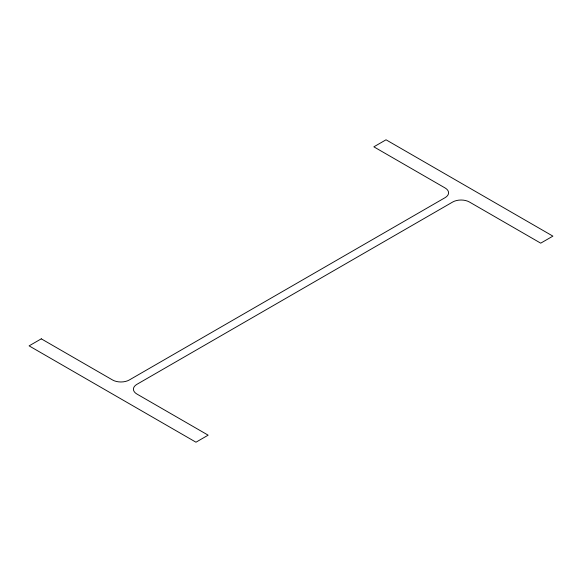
<?xml version="1.0" encoding="UTF-8"?>
<svg xmlns="http://www.w3.org/2000/svg" width="582" height="582" viewBox="0 0 582 582"><rect width="100%" height="100%" fill="white"/><g stroke="black" fill="none" stroke-linecap="round" stroke-linejoin="round"><path stroke-width="0.87" d="M41.286 338.833L29.1 345.868L195.967 442.204L208.152 435.169L136.879 394.021A11.844 6.839 0 0 1 136.879 384.353L452.694 202.019A11.844 6.839 0 0 1 469.441 202.019L540.714 243.167L552.9 236.132L386.033 139.796L373.848 146.831L445.121 187.979A11.844 6.839 0 0 1 445.121 197.647L129.306 379.981A11.844 6.839 0 0 1 112.559 379.981L41.286 338.833"/></g></svg>
